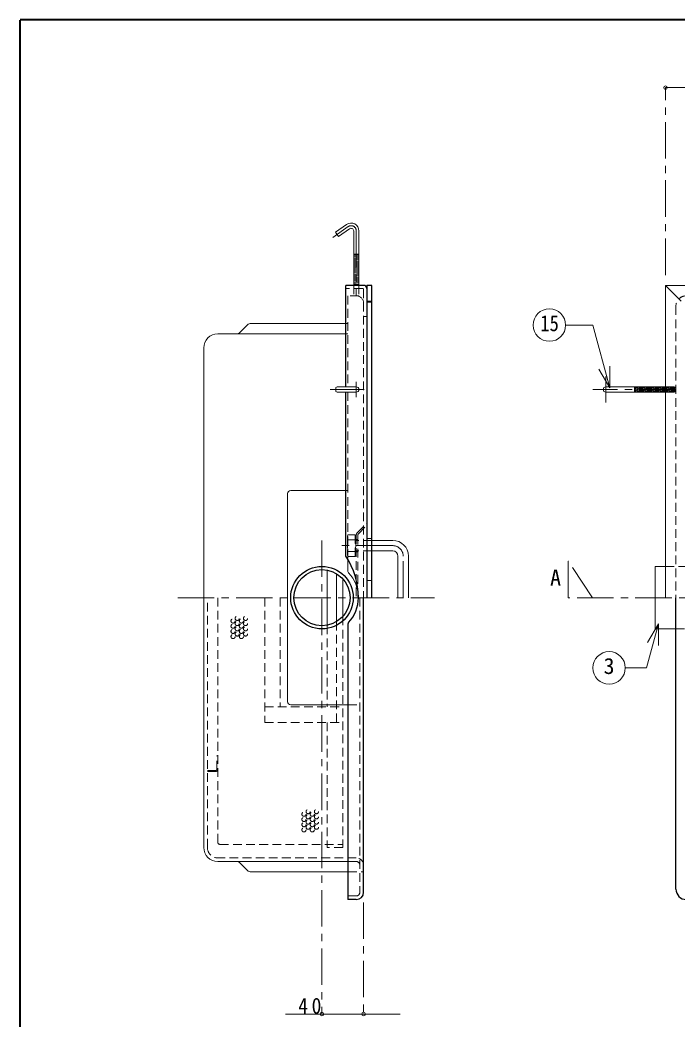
# Model space of a CAD drawing. Units: millimetres at full size, sheet at 1:7; details may follow other scales. Extents: x -1486 to 1349, y -951 to 1016.
# Drawn here: x -1486 to -854, y 56 to 1016 of the extents above; entities that cross this region are included whole.
import ezdxf
from ezdxf.enums import TextEntityAlignment as Align

# ---------------------------------------------------------------- set-up
doc = ezdxf.new("R2010")
doc.units = ezdxf.units.MM
doc.header["$LTSCALE"] = 7
doc.header["$PDMODE"] = 32
doc.header["$PDSIZE"] = 3.5
doc.linetypes.add('CHAIN1', pattern=[8, 5, -1, 1, -1])
doc.linetypes.add('DASHED1', pattern=[1.8, 1.2, -0.6])
doc.layers.add('0-0', color=4, linetype='Continuous', lineweight=9)
doc.styles.add('ＭＳ ゴシック', font='')
doc.styles.get('ＭＳ ゴシック').set_extended_font_data('MS Gothic')

msp = doc.modelspace()

# ---------------------------------------------------------------- linework, layer by layer
at = {"layer": '0-0', "color": 1, "lineweight": 40}
for p in [(-1485.961, -950.661), (1349.039, 1016.339)]:
    msp.add_line(p, (-1485.961, 1016.339), dxfattribs=at)
at = {"layer": '0-0'}
for p, q in [((-865.961, 951.339), (234.039, 951.339)), ((-1160.461, 791.238), (-1165.461, 791.238)), ((-1165.461, 790.368), (-1160.461, 790.776)), ((-1165.461, 789.365), (-1160.461, 789.773)), ((-1165.461, 788.361), (-1160.461, 788.77)), ((-1165.461, 787.358), (-1160.461, 787.766)), ((-1165.461, 786.355), (-1160.461, 786.763)), ((-1165.461, 785.351), (-1160.461, 785.76)), ((-1165.461, 784.348), (-1160.461, 784.756)), ((-1165.461, 783.345), (-1160.461, 783.753)), ((-1165.461, 782.341), (-1160.461, 782.75)), ((-1165.461, 781.338), (-1160.461, 781.746)), ((-1165.461, 780.335), (-1160.461, 780.743)), ((-1165.461, 779.331), (-1160.461, 779.74)), ((-1165.461, 778.328), (-1160.461, 778.736)), ((-1165.461, 777.325), (-1160.461, 777.733)), ((-1165.461, 776.321), (-1160.461, 776.73)), ((-1165.461, 775.318), (-1160.461, 775.726)), ((-1165.461, 774.315), (-1160.461, 774.723)), ((-1165.461, 773.311), (-1160.461, 773.72)), ((-1165.461, 772.308), (-1160.461, 772.716)), ((-1165.461, 771.305), (-1160.461, 771.713)), ((-1165.461, 770.301), (-1160.461, 770.71)), ((-1165.461, 769.298), (-1160.461, 769.706)), ((-1165.461, 768.295), (-1160.461, 768.703)), ((-1165.461, 767.291), (-1160.461, 767.7)), ((-1165.461, 766.288), (-1160.461, 766.696)), ((-1165.461, 765.285), (-1160.461, 765.693)), ((-1165.461, 764.281), (-1160.461, 764.69)), ((-1165.461, 763.278), (-1160.461, 763.686)), ((-1165.461, 762.275), (-1160.461, 762.683)), ((-1164.628, 761.339), (-1160.461, 761.68)), ((-1274.496, 716.304), (-1267.425, 723.375)), ((-1263.89, 724.839), (-1172.961, 724.839)), ((-1172.961, 714.839), (-1295.961, 714.839)), ((-1309.461, 701.339), (-1309.461, 461.339)), ((-895.86, 663.839), (-895.86, 658.839)), ((-894.989, 658.839), (-895.398, 663.839)), ((-893.986, 658.839), (-894.395, 663.839)), ((-892.983, 658.839), (-893.391, 663.839)), ((-891.979, 658.839), (-892.388, 663.839)), ((-890.976, 658.839), (-891.385, 663.839)), ((-889.973, 658.839), (-890.381, 663.839)), ((-888.969, 658.839), (-889.378, 663.839)), ((-887.966, 658.839), (-888.375, 663.839)), ((-886.963, 658.839), (-887.371, 663.839)), ((-885.959, 658.839), (-886.368, 663.839)), ((-884.956, 658.839), (-885.365, 663.839)), ((-883.953, 658.839), (-884.361, 663.839)), ((-882.949, 658.839), (-883.358, 663.839)), ((-881.946, 658.839), (-882.355, 663.839)), ((-880.943, 658.839), (-881.351, 663.839)), ((-879.939, 658.839), (-880.348, 663.839)), ((-878.936, 658.839), (-879.345, 663.839)), ((-877.933, 658.839), (-878.341, 663.839)), ((-876.929, 658.839), (-877.338, 663.839)), ((-875.926, 658.839), (-876.335, 663.839)), ((-874.923, 658.839), (-875.331, 663.839)), ((-873.919, 658.839), (-874.328, 663.839)), ((-872.916, 658.839), (-873.325, 663.839)), ((-871.913, 658.839), (-872.321, 663.839)), ((-870.909, 658.839), (-871.318, 663.839)), ((-869.906, 658.839), (-870.315, 663.839)), ((-868.903, 658.839), (-869.311, 663.839)), ((-867.9, 658.839), (-868.308, 663.839)), ((-866.896, 658.839), (-867.305, 663.839)), ((-865.961, 659.672), (-866.301, 663.839)), ((-1228.961, 561.339), (-1228.961, 361.339)), ((-1225.961, 564.339), (-1172.961, 564.339)), ((-1190.961, 487.872), (-1190.961, 434.806)), ((-1225.961, 358.339), (-1170.961, 358.339)), ((-1274.496, 206.375), (-1267.425, 199.304)), ((-1263.89, 197.839), (-1170.961, 197.839)), ((-1230.961, 61.339), (-1120.961, 61.339))]:
    msp.add_line(p, q, dxfattribs=at)
at = {"layer": '0-0', "linetype": 'CHAIN1'}
for p, q in [((-865.961, 771.339), (-865.961, 951.339)), ((-1170.829, 817.83), (-1185.554, 807.519)), ((-1162.961, 813.734), (-1162.961, 751.339)), ((-923.36, 673.839), (-923.36, 648.839)), ((-1162.961, 653.839), (-1162.961, 668.839)), ((-1155.461, 661.339), (-1187.892, 661.339)), ((-855.961, 661.339), (-935.86, 661.339)), ((-1195.961, 516.339), (-1195.961, 61.339)), ((-1127.961, 511.339), (-1181.461, 511.339)), ((-1117.961, 461.339), (-1117.961, 501.339)), ((-959.294, 496.339), (-959.294, 461.339)), ((-935.961, 461.339), (-959.294, 496.339)), ((-1334.461, 461.339), (-1087.961, 461.339)), ((484.039, 461.339), (-959.294, 461.339)), ((-1155.961, 168.593), (-1155.961, 61.339))]:
    msp.add_line(p, q, dxfattribs=at)
at = {"layer": '0-0', "color": 7, "lineweight": 18}
for p, q in [((-1172.263, 819.878), (-1182.892, 812.435)), ((-1165.461, 813.734), (-1165.461, 761.339)), ((-1160.461, 813.734), (-1160.461, 761.339)), ((-865.961, 761.339), (-850.961, 746.339)), ((234.039, 761.339), (-865.961, 761.339)), ((-865.961, 761.339), (-865.961, 461.339)), ((-935.703, 723.222), (-961.867, 723.222)), ((-919.521, 662.83), (-935.703, 723.222)), ((-919.521, 662.83), (-919.521, 683.83)), ((-919.521, 662.83), (-930.021, 681.016)), ((-1162.961, 663.839), (-1181.458, 663.839)), ((-923.36, 663.839), (-865.961, 663.839)), ((-1162.961, 658.839), (-1181.458, 658.839)), ((-923.36, 658.839), (-865.961, 658.839)), ((-1147.961, 516.339), (-1127.961, 516.339)), ((-1147.961, 506.339), (-1127.961, 506.339)), ((-1122.961, 461.339), (-1122.961, 501.339)), ((-1112.961, 461.339), (-1112.961, 501.339)), ((-1170.961, 498.127), (-1170.961, 486.638)), ((-875.961, 491.339), (-875.961, 431.339)), ((-875.961, 491.339), (-865.961, 491.339)), ((-1181.961, 484.426), (-1181.961, 438.253)), ((-1175.961, 479.478), (-1175.961, 443.201)), ((-1309.461, 461.339), (-1309.461, 221.339)), ((-872.738, 436.325), (-884.107, 393.895)), ((-872.738, 436.325), (-883.238, 418.138)), ((-872.738, 436.325), (-872.738, 415.325)), ((-855.961, 431.339), (-875.961, 431.339)), ((-884.107, 393.895), (-904.548, 393.895)), ((-1170.961, 207.839), (-1295.961, 207.839))]:
    msp.add_line(p, q, dxfattribs=at)
at = {"layer": '0-0', "color": 5, "lineweight": 25}
for p, q in [((-1155.961, 761.339), (-1172.961, 761.339)), ((-1172.961, 663.839), (-1172.961, 761.339)), ((-1147.961, 761.339), (-1152.961, 761.339)), ((-1152.961, 761.339), (-1152.961, 461.339)), ((-1147.961, 461.339), (-1147.961, 761.339)), ((-1172.961, 501.339), (-1172.961, 658.839)), ((-1155.961, 178.339), (-1155.961, 461.339)), ((-855.961, 181.339), (-855.961, 461.339)), ((-1170.961, 436.041), (-1170.961, 171.339)), ((-1162.961, 171.339), (-1170.961, 171.339))]:
    msp.add_line(p, q, dxfattribs=at)
at = {"layer": '0-0', "linetype": 'DASHED1'}
for p, q in [((-1165.461, 761.339), (-1165.461, 751.339)), ((-1160.461, 761.339), (-1160.461, 751.339)), ((-1160.461, 751.339), (-1170.961, 751.339)), ((-1170.961, 751.339), (-1170.961, 663.839)), ((-1148.461, 745.339), (-1152.961, 745.339)), ((-1148.461, 745.339), (-1148.461, 461.339)), ((-855.961, 741.339), (-855.961, 461.339)), ((-1172.961, 724.844), (-1170.961, 724.839)), ((-1170.961, 714.839), (-1172.961, 714.839)), ((-865.961, 663.839), (-855.961, 663.839)), ((-864.89, 658.839), (-865.298, 663.839)), ((-863.886, 658.839), (-864.295, 663.839)), ((-862.883, 658.839), (-863.291, 663.839)), ((-861.88, 658.839), (-862.288, 663.839)), ((-860.876, 658.839), (-861.285, 663.839)), ((-859.873, 658.839), (-860.281, 663.839)), ((-858.87, 658.839), (-859.278, 663.839)), ((-857.866, 658.839), (-858.275, 663.839)), ((-856.863, 658.839), (-857.271, 663.839)), ((-855.961, 660.08), (-856.268, 663.839)), ((-1170.961, 658.839), (-1170.961, 498.127)), ((-865.893, 658.839), (-865.961, 659.672)), ((-865.961, 658.839), (-855.961, 658.839)), ((-1172.961, 564.339), (-1170.961, 564.339)), ((-1162.082, 523.718), (-1152.961, 532.839)), ((-1160.582, 523.097), (-1152.961, 530.718)), ((-1170.961, 521.839), (-1171.461, 520.339)), ((-1171.461, 520.339), (-1171.461, 502.339)), ((-1171.461, 520.339), (-1170.961, 516.839)), ((-1163.961, 521.839), (-1170.961, 521.839)), ((-1163.961, 521.839), (-1163.961, 500.839)), ((-1163.461, 520.339), (-1163.461, 502.339)), ((-1162.961, 521.597), (-1162.961, 461.339)), ((-1161.461, 520.975), (-1161.461, 461.339)), ((-1163.961, 516.839), (-1170.961, 516.839)), ((-1163.461, 511.339), (-1163.961, 505.839)), ((-1147.961, 516.339), (-1163.461, 516.339)), ((-1161.461, 517.339), (-1162.961, 517.339)), ((-1148.461, 518.339), (-1152.961, 518.339)), ((-1170.961, 500.839), (-1171.461, 502.339)), ((-1163.961, 505.839), (-1170.961, 505.839)), ((-1163.961, 500.839), (-1170.961, 500.839)), ((-1163.961, 505.839), (-1163.461, 502.339)), ((-1163.461, 502.339), (-1163.961, 500.839)), ((-1147.961, 506.339), (-1163.461, 506.339)), ((-1161.461, 505.339), (-1162.961, 505.339)), ((-865.961, 491.339), (-815.961, 491.339)), ((-1148.461, 477.922), (-1152.961, 477.922)), ((-1305.961, 221.339), (-1305.961, 461.339)), ((-1295.961, 461.339), (-1295.961, 226.339)), ((-1250.961, 461.339), (-1250.961, 341.339)), ((-1235.961, 461.339), (-1235.961, 356.339)), ((-1175.961, 443.201), (-1175.961, 221.339)), ((-1190.961, 434.806), (-1190.961, 356.339)), ((-1181.961, 438.253), (-1181.961, 341.339)), ((-855.961, 431.339), (-830.961, 431.339)), ((-1250.961, 356.339), (-1175.961, 356.339)), ((-1170.961, 358.339), (-1159.461, 358.339)), ((-1250.961, 341.339), (-1175.961, 341.339)), ((-1190.961, 341.339), (-1190.961, 221.339)), ((-1295.961, 309.339), (-1296.961, 309.339)), ((-1296.961, 296.339), (-1296.961, 309.339)), ((-1297.961, 295.339), (-1305.961, 295.339)), ((-1297.961, 294.339), (-1305.961, 294.339)), ((-1293.961, 224.339), (-1175.961, 224.339)), ((-1175.961, 221.339), (-1190.961, 221.339)), ((-1162.961, 211.339), (-1295.961, 211.339)), ((-1162.961, 207.839), (-1170.961, 207.839)), ((-1170.961, 197.839), (-1155.961, 197.874))]:
    msp.add_line(p, q, dxfattribs=at)
at = {"layer": '0-0', "color": 7, "linetype": 'DASHED1', "lineweight": 18}
for p, q in [((-1156.961, 758.339), (-1172.961, 758.339)), ((-1155.961, 757.339), (-1155.961, 461.339)), ((-1147.961, 746.339), (-1152.961, 746.339)), ((-1152.961, 731.339), (-1155.961, 731.339)), ((-1159.461, 461.339), (-1159.461, 178.339)), ((-1162.961, 174.839), (-1170.961, 174.839))]:
    msp.add_line(p, q, dxfattribs=at)
at = {"layer": '0-0', "color": 7, "lineweight": 18}
msp.add_lwpolyline([(-1169.395, 815.782), (-1180.024, 808.339), (-1182.892, 812.435)], dxfattribs=at)
at = {"layer": '0-0', "linetype": 'DASHED1'}
for points in [[(-1163.961, 521.839), (-1163.461, 520.339), (-1163.961, 516.839), (-1163.461, 511.339)], [(-1170.961, 516.839), (-1171.461, 511.339), (-1170.961, 505.839), (-1171.461, 502.339)]]:
    msp.add_lwpolyline(points, dxfattribs=at)
at = {"layer": '0-0', "color": 7, "lineweight": 18}
for centre in [(-977.467, 723.222), (-920.148, 393.895)]:
    msp.add_circle(centre, 15.6, dxfattribs=at)
at = {"layer": '0-0', "color": 5, "lineweight": 25}
for radius in [30, 27]:
    msp.add_circle((-1195.961, 461.339), radius, dxfattribs=at)
at = {"layer": '0-0', "linetype": 'DASHED1'}
for centre in [(-1277.336, 441.465), (-1269.336, 441.465), (-1281.336, 438.965), (-1281.336, 433.965), (-1277.336, 436.465), (-1277.336, 431.465), (-1273.336, 438.965), (-1273.336, 433.965), (-1269.336, 436.465), (-1269.336, 431.465), (-1281.336, 428.965), (-1281.336, 423.965), (-1277.336, 426.465), (-1273.336, 428.965), (-1273.336, 423.965), (-1269.336, 426.465), (-1213.229, 253.282), (-1213.229, 248.282), (-1209.229, 255.782), (-1209.229, 250.782), (-1205.229, 253.282), (-1205.229, 248.282), (-1201.229, 255.782), (-1201.229, 250.782), (-1213.229, 243.282), (-1213.229, 238.282), (-1209.229, 245.782), (-1209.229, 240.782), (-1205.229, 243.282), (-1205.229, 238.282), (-1201.229, 245.782), (-1201.229, 240.782)]:
    msp.add_circle(centre, 2, dxfattribs=at)
at = {"layer": '0-0', "color": 7, "lineweight": 18}
for centre, radius, start, end in [((-1167.961, 813.734), 7.5, 0, 125), ((-1167.961, 813.734), 2.5, 0, 125), ((-1162.961, 661.339), 2.5, 270, 90), ((-923.36, 661.339), 2.5, 90, 270), ((-1127.961, 501.339), 15, 0, 90), ((-1127.961, 501.339), 5, 0, 90), ((-1168.961, 486.638), 2, 180, 223.13626), ((-1195.961, 461.339), 35, 0, 43.13626), ((-1295.961, 221.339), 13.5, 180, 270)]:
    msp.add_arc(centre, radius, start, end, dxfattribs=at)
at = {"layer": '0-0', "linetype": 'CHAIN1'}
for centre, radius, end in [((-1167.961, 813.734), 5, 125), ((-1127.961, 501.339), 10, 90)]:
    msp.add_arc(centre, radius, 0, end, dxfattribs=at)
at = {"layer": '0-0', "color": 5, "lineweight": 25}
for centre, radius, start, end in [((-1155.961, 758.339), 3, 0, 90), ((-1233.628, 461.339), 72.667, 0, 33.39849), ((-1195.961, 461.339), 35, 316.86374, 0), ((-1168.961, 436.041), 2, 136.86374, 180), ((-1162.961, 178.339), 7, 270, 0), ((-845.961, 181.339), 10, 180, 270)]:
    msp.add_arc(centre, radius, start, end, dxfattribs=at)
at = {"layer": '0-0', "linetype": 'DASHED1'}
for centre, radius, start, end in [((-1162.961, 744.339), 7, 0, 90), ((-845.961, 741.339), 10, 90, 180), ((-1159.961, 521.597), 3, 135, 180), ((-1158.461, 520.975), 3, 135, 180), ((-1297.961, 296.339), 1, 270, 0), ((-1297.961, 296.339), 2, 270, 0), ((-1295.961, 221.339), 10, 180, 270), ((-1293.961, 226.339), 2, 180, 270), ((-1162.961, 204.339), 7, 0, 90), ((-1162.961, 204.339), 3.5, 0, 90)]:
    msp.add_arc(centre, radius, start, end, dxfattribs=at)
at = {"layer": '0-0', "color": 7, "linetype": 'DASHED1', "lineweight": 18}
for centre, radius, start, end in [((-1156.961, 757.339), 1, 0, 90), ((-1162.961, 178.339), 3.5, 270, 0)]:
    msp.add_arc(centre, radius, start, end, dxfattribs=at)
at = {"layer": '0-0'}
for centre, radius, start, end in [((-1263.89, 719.839), 5, 90, 135), ((-1295.961, 701.339), 13.5, 90, 180), ((-1278.032, 719.839), 5, 270, 315), ((-1225.961, 561.339), 3, 90, 180), ((-1225.961, 361.339), 3, 180, 270), ((-1278.032, 202.839), 5, 45, 90), ((-1263.89, 202.839), 5, 225, 270)]:
    msp.add_arc(centre, radius, start, end, dxfattribs=at)
at = {"layer": '0-0', "color": 7, "lineweight": 18}
msp.add_ellipse((-1181.448, 661.339), major_axis=(0, -2.5), ratio=0.57, start_param=3.1415927, end_param=6.2831853, dxfattribs=at)
at = {"layer": '0-0'}
for p in [(-865.961, 951.339), (-1195.961, 61.339), (-1155.961, 61.339)]:
    msp.add_point(p, dxfattribs=at)

# ---------------------------------------------------------------- texts
at = {"layer": '0-0', "color": 7, "style": 'ＭＳ ゴシック', "width": 0.85}
msp.add_text('15', height=15.4, dxfattribs=at).set_placement((-986.217, 712.722), align=Align.BOTTOM_LEFT)
at = {"layer": '0-0', "color": 7, "style": 'ＭＳ ゴシック'}
for s, p in [('A', (-976.794, 468.339)), ('3', (-925.398, 383.395))]:
    msp.add_text(s, height=15.4, dxfattribs=at).set_placement(p, align=Align.BOTTOM_LEFT)
at = {"layer": '0-0', "color": 7, "insert": (-1218.711, 61.339), "char_height": 15.4, "attachment_point": 7, "style": 'ＭＳ ゴシック'}
msp.add_mtext('\\T1.36;\\W0.9;40', dxfattribs=at)

doc.saveas('drawing.dxf')
